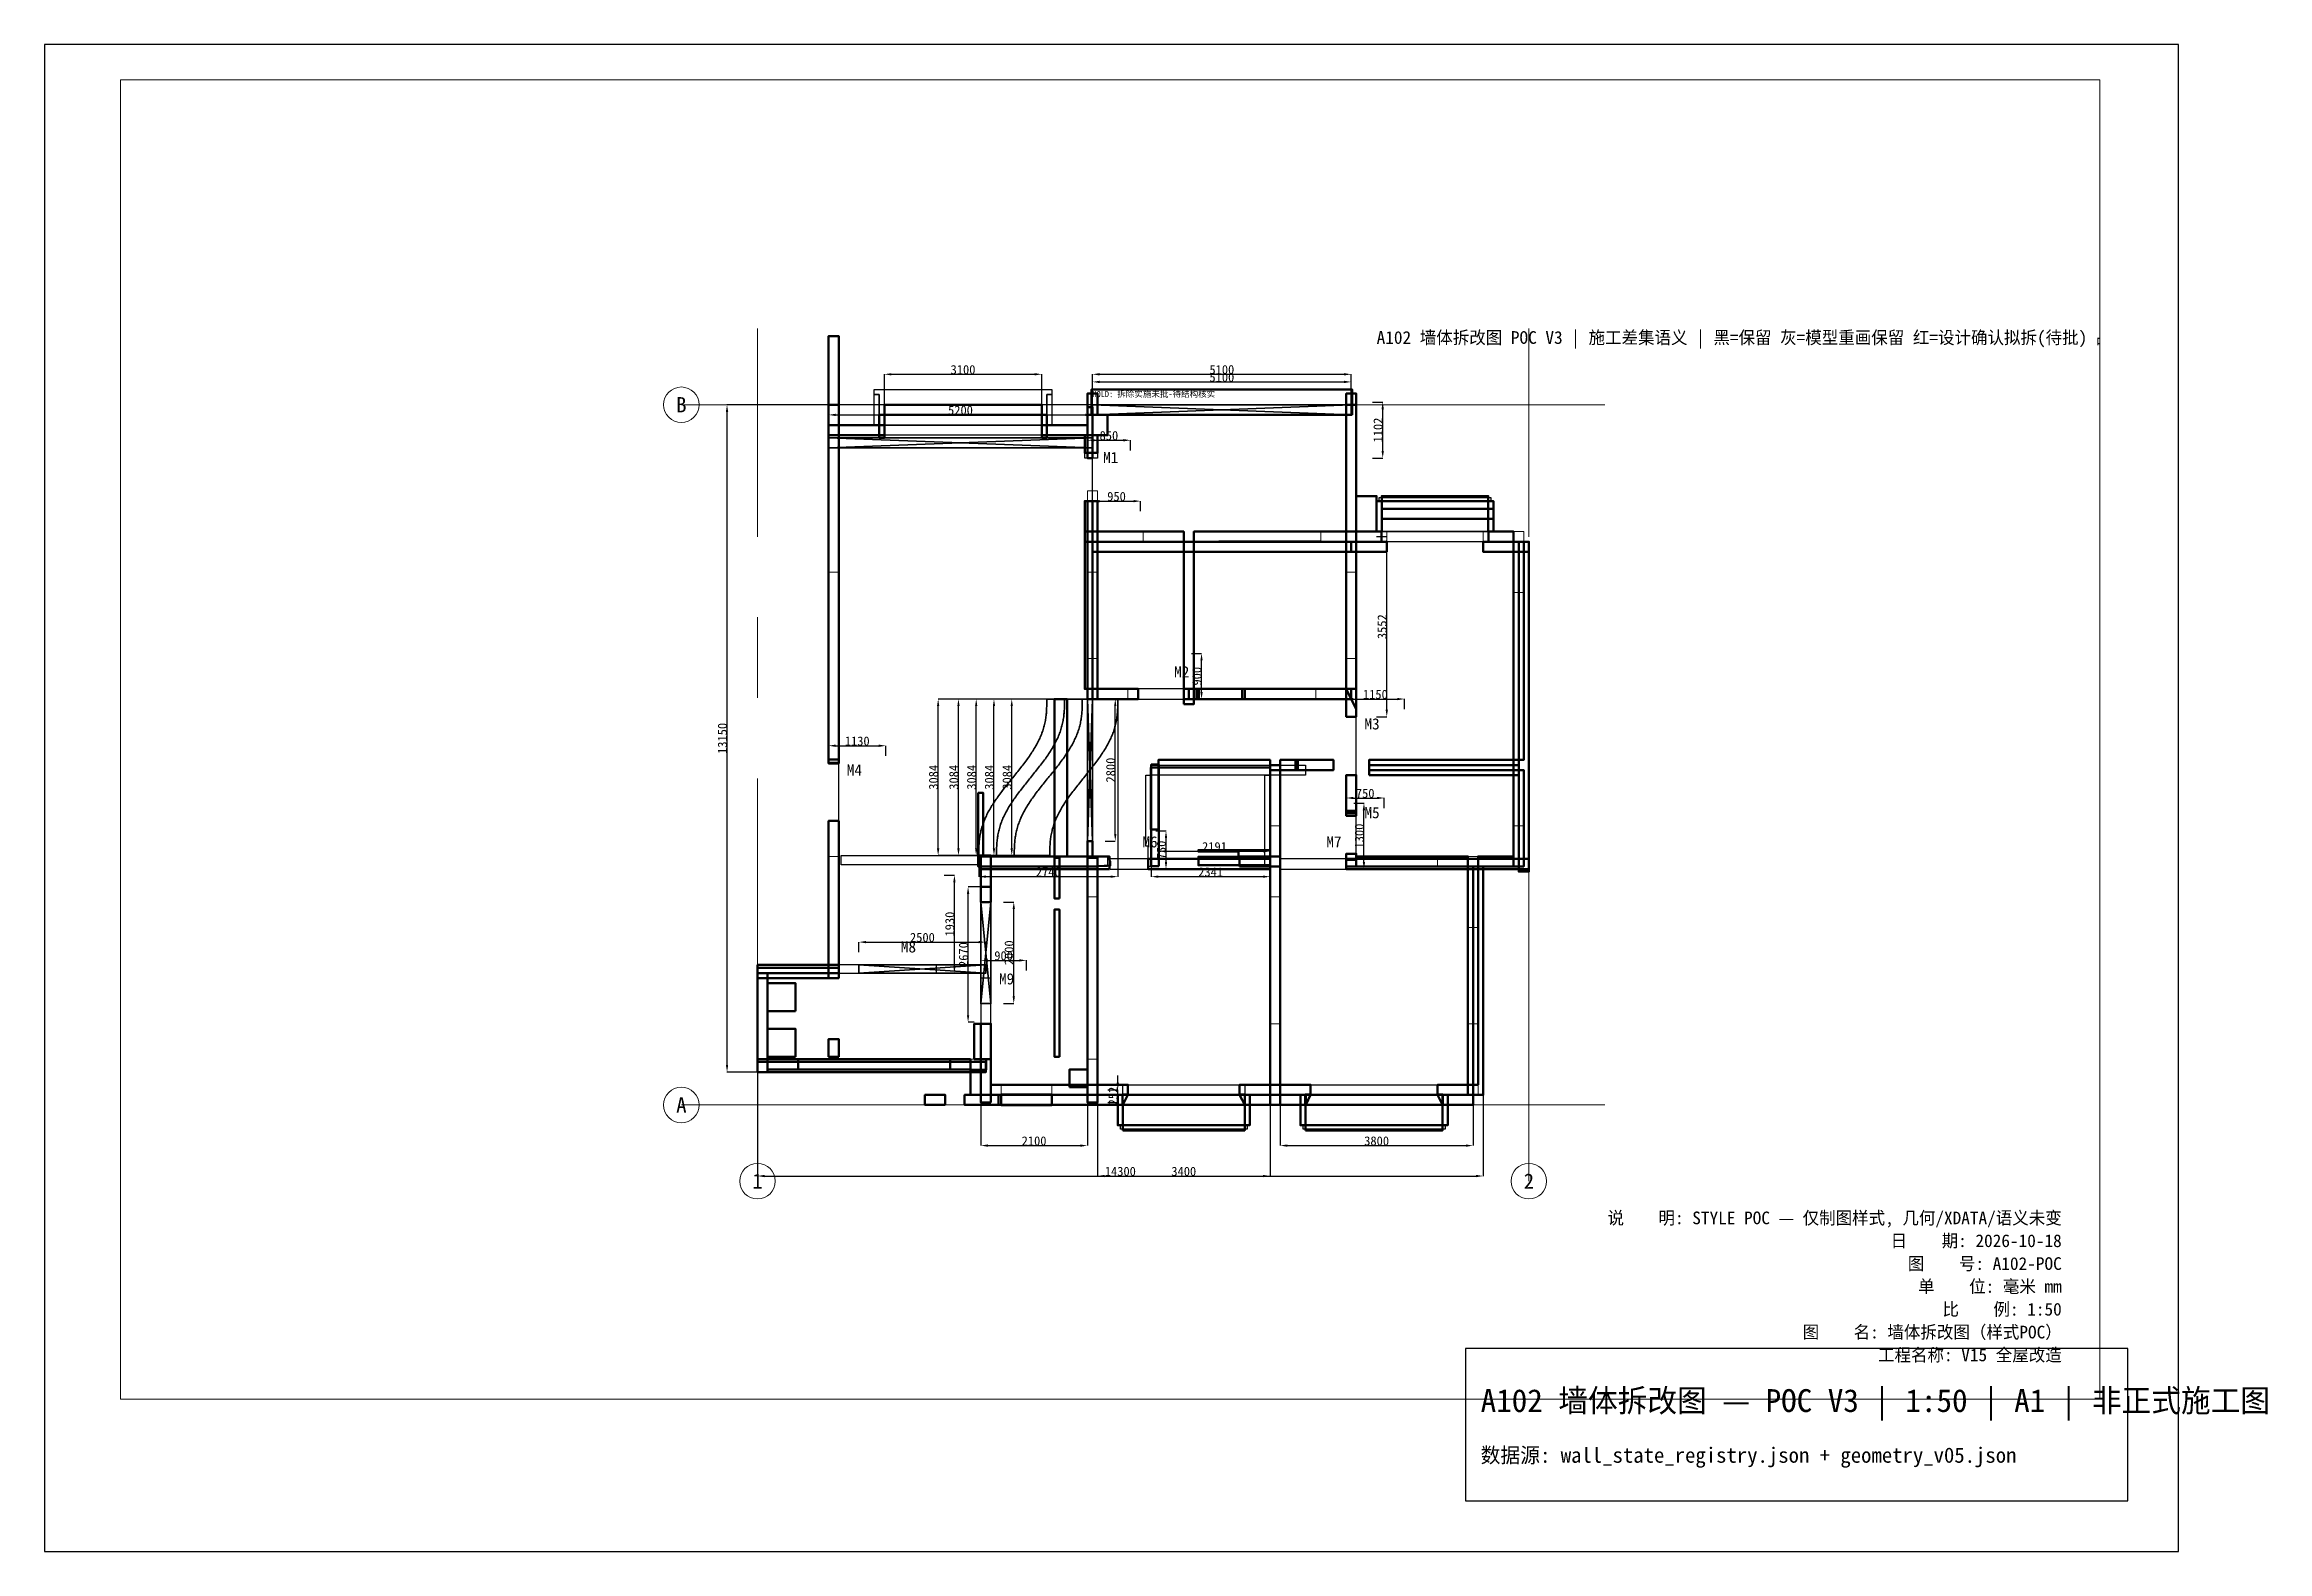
# Paper-space layout 'Layout1' of a CAD drawing. Header units: metres. Extents: x 0 to 876, y 0 to 594.
# The model-space entities are those that its viewports show. They can reach past a viewport. Long polylines and large blocks are cut down to what shows.
import ezdxf
from ezdxf.enums import TextEntityAlignment as Align

# ---------------------------------------------------------------- set-up
doc = ezdxf.new("R2010")
doc.units = ezdxf.units.M
doc.linetypes.add('CENTER', pattern=[5.08, 3.175, -0.635, 0.635, -0.635])
for name, color, linetype, lineweight in [('A-DIMS', 3, 'Continuous', 13), ('A-DOOR', 2, 'Continuous', 25), ('A-DOOR-NUM', 2, 'Continuous', 18), ('A-SOFFIT-NEW', 8, 'Continuous', 25), ('A-STAIR-NEW', 8, 'Continuous', 35), ('A-STRUCT-UNDERLAY', 8, 'Continuous', 9), ('A-TEXT', 7, 'Continuous', 25), ('A-WALL-DEMO-DESIGN', 1, 'Continuous', 35), ('A-WALL-HOLD', 6, 'Continuous', 35), ('A-WALL-NEW', 5, 'Continuous', 50), ('A-WALL-REMODELED', 8, 'Continuous', 50), ('A-WALL-RETAIN', 7, 'Continuous', 50), ('A-WALL-RETAIN-STRUCT', 7, 'Continuous', 50), ('A-WALL-REVIEW', 30, 'Continuous', 25), ('AXIS', 8, 'CENTER', 13), ('AXIS-NUM', 8, 'Continuous', 18)]:
    doc.layers.add(name, color=color, linetype=linetype, lineweight=lineweight)
doc.dimstyles.new('STD-ARCH', dxfattribs={"dimtxt": 180, "dimasz": 140, "dimexe": 1.25, "dimexo": 0.625, "dimtad": 1, "dimdec": 0, "dimtxsty": 'Standard', "dimcen": 2.5, "dimazin": 3, "dimtfac": 1, "dimtmove": 0, "dimatfit": 3})

msp = doc.modelspace()

# ---------------------------------------------------------------- linework, layer by layer
at = {"layer": 'A-DOOR'}
for points in [[(7800, 11700), (7900, 11700), (7900, 12550), (7800, 12550)], [(8800, 7800), (9700, 7800), (9700, 8000), (8800, 8000)], [(12900, 6300), (13100, 6300), (13100, 7450), (12900, 7450)], [(2700, 5400), (2900, 5400), (2900, 6530), (2700, 6530)], [(12900, 4750), (13100, 4750), (13100, 5500), (12900, 5500)], [(8250, 4450), (9000, 4450), (9000, 4650), (8250, 4650)], [(11600, 4450), (12900, 4450), (12900, 4650), (11600, 4650)], [(2900, 2400), (4830, 2400), (4830, 2560), (2900, 2560)], [(5700, 1400), (5900, 1400), (5900, 2300), (5700, 2300)]]:
    msp.add_lwpolyline(points, dxfattribs=at)
at = {"layer": 'A-SOFFIT-NEW'}
for points in [[(3700.1, 13789.9), (3699.9, 13800.1), (3599.9, 13800.1), (3599.9, 13900.1), (3699.9, 13900.1), (7000.1, 13900.1), (7100.1, 13900.1), (7100.1, 13800.1), (7000.1, 13800.1), (6999.9, 13789.9), (6999.9, 13400), (6900, 13400), (6900, 13600), (3800, 13600), (3800, 13400), (3700.1, 13400), (3700.1, 13789.9)], [(3599.9, 13200.1), (3599.9, 13800.1), (3699.9, 13800.1), (3700.1, 13789.9), (3700.1, 13200.1)], [(6999.9, 13789.9), (7000.1, 13800.1), (7100.1, 13800.1), (7100.1, 13200.1), (6999.9, 13200.1)], [(3800, 13200.1), (3800, 13400), (6900, 13400), (6900, 13200.1), (6899.9, 13200.1), (3800.1, 13200.1), (3800, 13200.1)], [(3800.1, 12999.9), (3800.1, 13200.1), (6899.9, 13200.1), (6899.9, 12999.9)], [(7749.9, 12550), (7749.9, 12649.9), (7790, 12649.9), (7800, 12649.9), (7800, 12551), (7800, 12550), (7749.9, 12550)], [(8000.1, 12550), (7900, 12550), (7900, 12551), (7900, 12649.9), (8000.1, 12649.9), (8000.1, 12550)], [(13549.9, 11700.1), (13549.9, 11773.1), (13599.9, 11773.1), (15700.1, 11773.1), (15750.1, 11773.1), (15750.1, 11700.1), (15700.1, 11700.1), (15699.9, 11699.9), (15699.9, 11550), (15601, 11550), (13699, 11550), (13600.1, 11550), (13600.1, 11699.9), (13599.9, 11700.1), (13549.9, 11700.1)], [(15699.9, 11100.1), (15700.1, 11099.9), (15599.9, 11100.1), (13700.1, 11100.1), (13599.9, 11099.9), (13600.1, 11100.1), (13600.1, 11350), (13699, 11350), (15601, 11350), (15699.9, 11350), (15699.9, 11100.1)], [(13600.1, 11100.1), (13700.1, 11100.1), (15599.9, 11100.1), (15699.9, 11100.1), (15700.1, 11099.9), (15700.1, 10899.9), (15599.9, 10899.9), (13700.1, 10899.9), (13599.9, 10899.9), (13599.9, 11099.9)], [(5649.9, 4715.1), (5649.9, 4529.9), (2950, 4529.9), (2950, 4715.1)], [(8500, 200.1), (8600.1, 200.1), (9230, 200.1), (10799.9, 200.1), (10900, 200.1), (10900, 4.9), (10801.9, 0), (10801, 0), (8599, 0), (8598.1, 0), (8500, 4.9), (8500, 200.1)], [(12200.1, 200.1), (14699.9, 200.1), (14699.9, 0), (12200.1, 0), (12200.1, 200.1)], [(8500.1, -200.1), (8500.1, -200), (8599, -200), (10801, -200), (10899.9, -200), (10899.9, -200.1), (10899.9, -599.9), (10900.1, -600.1), (10950.1, -600.1), (10950.1, -673.1), (10900.1, -673.1), (9230, -673.1), (8499.9, -673.1), (8449.9, -673.1), (8449.9, -600.1), (8499.9, -600.1), (8500.1, -599.9), (8500.1, -200.1)], [(12100.1, -599.9), (12100.1, -200.1), (12100.1, -200), (12199, -200), (14701, -200), (14799.9, -200), (14799.9, -200.1), (14799.9, -599.9), (14800.1, -600.1), (14850.1, -600.1), (14850.1, -673.1), (14800.1, -673.1), (12099.9, -673.1), (12049.9, -673.1), (12049.9, -600.1), (12099.9, -600.1), (12100.1, -599.9)]]:
    msp.add_lwpolyline(points, close=True, dxfattribs=at)
at = {"layer": 'A-STAIR-NEW'}
msp.add_lwpolyline([(5663.3, 4900), (5664.6, 4925), (5666.2, 4950), (5668.2, 4975), (5670.4, 5000), (5673.1, 5025), (5676.2, 5050), (5679.6, 5075), (5683.5, 5100), (5687.8, 5125), (5692.6, 5150), (5697.8, 5175), (5703.5, 5200), (5709.7, 5225), (5716.3, 5250), (5723.5, 5275), (5731.1, 5300), (5739.3, 5325), (5747.9, 5350), (5757.1, 5375), (5766.7, 5400), (5776.9, 5425), (5787.6, 5450), (5798.7, 5475), (5810.4, 5500), (5822.5, 5525), (5835.1, 5550), (5848.2, 5575), (5861.7, 5600), (5875.7, 5625), (5890.1, 5650), (5905, 5675), (5920.2, 5700), (5935.9, 5725), (5952, 5750), (5968.4, 5775), (5985.3, 5800), (6002.4, 5825), (6019.9, 5850), (6037.7, 5875), (6055.8, 5900), (6074.2, 5925), (6092.9, 5950), (6111.8, 5975), (6130.9, 6000), (6150.2, 6025), (6169.7, 6050), (6189.4, 6075), (6209.2, 6100), (6229.1, 6125), (6249.2, 6150), (6269.3, 6175), (6289.5, 6200), (6309.7, 6225), (6330, 6250), (6350.3, 6275), (6370.5, 6300), (6390.7, 6325), (6410.8, 6350), (6430.9, 6375), (6450.8, 6400), (6470.6, 6425), (6490.3, 6450), (6509.8, 6475), (6529.1, 6500), (6548.3, 6525), (6567.1, 6550), (6585.8, 6575), (6604.2, 6600), (6622.3, 6625), (6640.1, 6650), (6657.6, 6675), (6674.7, 6700), (6691.6, 6725), (6708, 6750), (6724.1, 6775), (6739.8, 6800), (6755, 6825), (6769.9, 6850), (6784.3, 6875), (6798.3, 6900), (6811.8, 6925), (6824.9, 6950), (6837.5, 6975), (6849.6, 7000), (6861.3, 7025), (6872.4, 7050), (6883.1, 7075), (6893.3, 7100), (6902.9, 7125), (6912.1, 7150), (6920.7, 7175), (6928.9, 7200), (6936.5, 7225), (6943.7, 7250), (6950.3, 7275), (6956.5, 7300), (6962.2, 7325), (6967.4, 7350), (6972.2, 7375), (6976.5, 7400), (6980.4, 7425), (6983.8, 7450), (6986.9, 7475), (6989.6, 7500), (6991.8, 7525), (6993.8, 7550), (6995.4, 7575), (6996.7, 7600), (6997.8, 7625), (6998.6, 7650), (6999.2, 7675), (6999.6, 7700), (6999.8, 7725), (6999.9, 7750), (7000, 7775), (7000, 7800), (7350, 7800), (7700, 7800), (8050, 7800), (8400, 7800), (8400, 7775), (8399.9, 7750), (8399.8, 7725), (8399.6, 7700), (8399.2, 7675), (8398.6, 7650), (8397.8, 7625), (8396.7, 7600), (8395.4, 7575), (8393.8, 7550), (8391.8, 7525), (8389.6, 7500), (8386.9, 7475), (8383.8, 7450), (8380.4, 7425), (8376.5, 7400), (8372.2, 7375), (8367.4, 7350), (8362.2, 7325), (8356.5, 7300), (8350.3, 7275), (8343.7, 7250), (8336.5, 7225), (8328.9, 7200), (8320.7, 7175), (8312.1, 7150), (8302.9, 7125), (8293.3, 7100), (8283.1, 7075), (8272.4, 7050), (8261.3, 7025), (8249.6, 7000), (8237.5, 6975), (8224.9, 6950), (8211.8, 6925), (8198.3, 6900), (8184.3, 6875), (8169.9, 6850), (8155, 6825), (8139.8, 6800), (8124.1, 6775), (8108, 6750), (8091.6, 6725), (8074.7, 6700), (8057.6, 6675), (8040.1, 6650), (8022.3, 6625), (8004.2, 6600), (7985.8, 6575), (7967.1, 6550), (7948.2, 6525), (7929.1, 6500), (7909.8, 6475), (7890.3, 6450), (7870.6, 6425), (7850.8, 6400), (7830.9, 6375), (7810.8, 6350), (7790.7, 6325), (7770.5, 6300), (7750.3, 6275), (7730, 6250), (7709.7, 6225), (7689.5, 6200), (7669.3, 6175), (7649.2, 6150), (7629.1, 6125), (7609.2, 6100), (7589.4, 6075), (7569.7, 6050), (7550.2, 6025), (7530.9, 6000), (7511.8, 5975), (7492.9, 5950), (7474.2, 5925), (7455.8, 5900), (7437.7, 5875), (7419.9, 5850), (7402.4, 5825), (7385.3, 5800), (7368.4, 5775), (7352, 5750), (7335.9, 5725), (7320.2, 5700), (7305, 5675), (7290.1, 5650), (7275.7, 5625), (7261.7, 5600), (7248.2, 5575), (7235.1, 5550), (7222.5, 5525), (7210.4, 5500), (7198.7, 5475), (7187.6, 5450), (7176.9, 5425), (7166.7, 5400), (7157.1, 5375), (7147.9, 5350), (7139.3, 5325), (7131.1, 5300), (7123.5, 5275), (7116.3, 5250), (7109.7, 5225), (7103.5, 5200), (7097.8, 5175), (7092.6, 5150), (7087.8, 5125), (7083.5, 5100), (7079.6, 5075), (7076.2, 5050), (7073.1, 5025), (7070.4, 5000), (7068.2, 4975), (7066.2, 4950), (7064.6, 4925), (7063.3, 4900), (7062.2, 4875), (7061.4, 4850), (7060.8, 4825), (7060.4, 4800), (7060.2, 4775), (7060.1, 4750), (7060, 4725), (7060, 4716.1), (6710, 4716.1), (6360, 4716.1), (6010, 4716.1), (5660, 4716.1), (5660, 4725), (5660.1, 4750), (5660.2, 4775), (5660.4, 4800), (5660.8, 4825), (5661.4, 4850), (5662.2, 4875)], close=True, dxfattribs=at)
for points in [[(7350, 7800, 0), (7350, 7775, 0), (7349.9, 7750, 0), (7349.8, 7725, 0), (7349.6, 7700, 0), (7349.2, 7675, 0), (7348.6, 7650, 0), (7347.8, 7625, 0), (7346.7, 7600, 0), (7345.4, 7575, 0), (7343.8, 7550, 0), (7341.8, 7525, 0), (7339.6, 7500, 0), (7336.9, 7475, 0), (7333.8, 7450, 0), (7330.4, 7425, 0), (7326.5, 7400, 0), (7322.2, 7375, 0), (7317.4, 7350, 0), (7312.2, 7325, 0), (7306.5, 7300, 0), (7300.3, 7275, 0), (7293.7, 7250, 0), (7286.5, 7225, 0), (7278.9, 7200, 0), (7270.7, 7175, 0), (7262.1, 7150, 0), (7252.9, 7125, 0), (7243.3, 7100, 0), (7233.1, 7075, 0), (7222.4, 7050, 0), (7211.3, 7025, 0), (7199.6, 7000, 0), (7187.5, 6975, 0), (7174.9, 6950, 0), (7161.8, 6925, 0), (7148.3, 6900, 0), (7134.3, 6875, 0), (7119.9, 6850, 0), (7105, 6825, 0), (7089.8, 6800, 0), (7074.1, 6775, 0), (7058, 6750, 0), (7041.6, 6725, 0), (7024.7, 6700, 0), (7007.6, 6675, 0), (6990.1, 6650, 0), (6972.3, 6625, 0), (6954.2, 6600, 0), (6935.8, 6575, 0), (6917.1, 6550, 0), (6898.3, 6525, 0), (6879.1, 6500, 0), (6859.8, 6475, 0), (6840.3, 6450, 0), (6820.6, 6425, 0), (6800.8, 6400, 0), (6780.9, 6375, 0), (6760.8, 6350, 0), (6740.7, 6325, 0), (6720.5, 6300, 0), (6700.3, 6275, 0), (6680, 6250, 0), (6659.7, 6225, 0), (6639.5, 6200, 0), (6619.3, 6175, 0), (6599.2, 6150, 0), (6579.1, 6125, 0), (6559.2, 6100, 0), (6539.4, 6075, 0), (6519.7, 6050, 0), (6500.2, 6025, 0), (6480.9, 6000, 0), (6461.8, 5975, 0), (6442.9, 5950, 0), (6424.2, 5925, 0), (6405.8, 5900, 0), (6387.7, 5875, 0), (6369.9, 5850, 0), (6352.4, 5825, 0), (6335.3, 5800, 0), (6318.4, 5775, 0), (6302, 5750, 0), (6285.9, 5725, 0), (6270.2, 5700, 0), (6255, 5675, 0), (6240.1, 5650, 0), (6225.7, 5625, 0), (6211.7, 5600, 0), (6198.2, 5575, 0), (6185.1, 5550, 0), (6172.5, 5525, 0), (6160.4, 5500, 0), (6148.7, 5475, 0), (6137.6, 5450, 0), (6126.9, 5425, 0), (6116.7, 5400, 0), (6107.1, 5375, 0), (6097.9, 5350, 0), (6089.3, 5325, 0), (6081.1, 5300, 0), (6073.5, 5275, 0), (6066.3, 5250, 0), (6059.7, 5225, 0), (6053.5, 5200, 0), (6047.8, 5175, 0), (6042.6, 5150, 0), (6037.8, 5125, 0), (6033.5, 5100, 0), (6029.6, 5075, 0), (6026.2, 5050, 0), (6023.1, 5025, 0), (6020.5, 5000, 0), (6018.2, 4975, 0), (6016.2, 4950, 0), (6014.6, 4925, 0), (6013.3, 4900, 0), (6012.2, 4875, 0), (6011.4, 4850, 0), (6010.8, 4825, 0), (6010.4, 4800, 0), (6010.2, 4775, 0), (6010.1, 4750, 0), (6010, 4725, 0), (6010, 4716.1, 0)], [(7700, 7800, 0), (7700, 7775, 0), (7699.9, 7750, 0), (7699.8, 7725, 0), (7699.6, 7700, 0), (7699.2, 7675, 0), (7698.6, 7650, 0), (7697.8, 7625, 0), (7696.7, 7600, 0), (7695.4, 7575, 0), (7693.8, 7550, 0), (7691.8, 7525, 0), (7689.5, 7500, 0), (7686.9, 7475, 0), (7683.8, 7450, 0), (7680.4, 7425, 0), (7676.5, 7400, 0), (7672.2, 7375, 0), (7667.4, 7350, 0), (7662.2, 7325, 0), (7656.5, 7300, 0), (7650.3, 7275, 0), (7643.7, 7250, 0), (7636.5, 7225, 0), (7628.9, 7200, 0), (7620.7, 7175, 0), (7612.1, 7150, 0), (7602.9, 7125, 0), (7593.3, 7100, 0), (7583.1, 7075, 0), (7572.4, 7050, 0), (7561.3, 7025, 0), (7549.6, 7000, 0), (7537.5, 6975, 0), (7524.9, 6950, 0), (7511.8, 6925, 0), (7498.3, 6900, 0), (7484.3, 6875, 0), (7469.9, 6850, 0), (7455, 6825, 0), (7439.8, 6800, 0), (7424.1, 6775, 0), (7408, 6750, 0), (7391.6, 6725, 0), (7374.7, 6700, 0), (7357.6, 6675, 0), (7340.1, 6650, 0), (7322.3, 6625, 0), (7304.2, 6600, 0), (7285.8, 6575, 0), (7267.1, 6550, 0), (7248.3, 6525, 0), (7229.1, 6500, 0), (7209.8, 6475, 0), (7190.3, 6450, 0), (7170.6, 6425, 0), (7150.8, 6400, 0), (7130.9, 6375, 0), (7110.8, 6350, 0), (7090.7, 6325, 0), (7070.5, 6300, 0), (7050.3, 6275, 0), (7030, 6250, 0), (7009.7, 6225, 0), (6989.5, 6200, 0), (6969.3, 6175, 0), (6949.2, 6150, 0), (6929.1, 6125, 0), (6909.2, 6100, 0), (6889.4, 6075, 0), (6869.7, 6050, 0), (6850.2, 6025, 0), (6830.9, 6000, 0), (6811.7, 5975, 0), (6792.9, 5950, 0), (6774.2, 5925, 0), (6755.8, 5900, 0), (6737.7, 5875, 0), (6719.9, 5850, 0), (6702.4, 5825, 0), (6685.3, 5800, 0), (6668.4, 5775, 0), (6652, 5750, 0), (6635.9, 5725, 0), (6620.2, 5700, 0), (6605, 5675, 0), (6590.1, 5650, 0), (6575.7, 5625, 0), (6561.7, 5600, 0), (6548.2, 5575, 0), (6535.1, 5550, 0), (6522.5, 5525, 0), (6510.4, 5500, 0), (6498.7, 5475, 0), (6487.6, 5450, 0), (6476.9, 5425, 0), (6466.7, 5400, 0), (6457.1, 5375, 0), (6447.9, 5350, 0), (6439.3, 5325, 0), (6431.1, 5300, 0), (6423.5, 5275, 0), (6416.3, 5250, 0), (6409.7, 5225, 0), (6403.5, 5200, 0), (6397.8, 5175, 0), (6392.6, 5150, 0), (6387.8, 5125, 0), (6383.5, 5100, 0), (6379.6, 5075, 0), (6376.2, 5050, 0), (6373.1, 5025, 0), (6370.5, 5000, 0), (6368.2, 4975, 0), (6366.2, 4950, 0), (6364.6, 4925, 0), (6363.3, 4900, 0), (6362.2, 4875, 0), (6361.4, 4850, 0), (6360.8, 4825, 0), (6360.4, 4800, 0), (6360.2, 4775, 0), (6360.1, 4750, 0), (6360, 4725, 0), (6360, 4716.1, 0)]]:
    msp.add_polyline3d(points, dxfattribs=at)
at = {"layer": 'A-STRUCT-UNDERLAY'}
for points in [[(3799.9, 13200.2), (2699.9, 13200.2), (2699.9, 10300.2), (2899.9, 10300.2), (2899.9, 13000.2), (3799.9, 13000.2), (3799.9, 13200.2)], [(8199.9, 13400.2), (7799.9, 13400.2), (7799.9, 13200.2), (6899.9, 13200.2), (6899.9, 13000.2), (7799.9, 13000.2), (8199.9, 13000.2), (8199.9, 13400.2)], [(7999.9, 11900.2), (7799.9, 11900.2), (7799.9, 10300.2), (7999.9, 10300.2), (7999.9, 10900.2), (8899.9, 10900.2), (8899.9, 11100.2), (7999.9, 11100.2), (7999.9, 11900.2)], [(13699.9, 11100.2), (12399.9, 11100.2), (12399.9, 10900.2), (12899.9, 10900.2), (12899.9, 10300.2), (13099.9, 10300.2), (13099.9, 10900.2), (13699.9, 10900.2), (13699.9, 11100.2)], [(16399.9, 11100.2), (15599.9, 11100.2), (15599.9, 10900.2), (16199.9, 10900.2), (16199.9, 9900.2), (16399.9, 9900.2), (16399.9, 11100.2)], [(8599.9, 8000.2), (7999.9, 8000.2), (7999.9, 8600.2), (7799.9, 8600.2), (7799.9, 7800.2), (8599.9, 7800.2), (8599.9, 8000.2)], [(13099.9, 8600.2), (12899.9, 8600.2), (12899.9, 8000.2), (12299.9, 8000.2), (12299.9, 7800.2), (13099.9, 7800.2), (13099.9, 8600.2)], [(11599.9, 5300.2), (11399.9, 5300.2), (11399.9, 4700.2), (10799.9, 4700.2), (10799.9, 4500.2), (11399.9, 4500.2), (11399.9, 3900.2), (11599.9, 3900.2), (11599.9, 5300.2)], [(16399.9, 5300.2), (16199.9, 5300.2), (16199.9, 4500.2), (16399.9, 4500.2), (16399.9, 5300.2)], [(2899.9, 4700.2), (2699.9, 4700.2), (2699.9, 2500.2), (1299.9, 2500.2), (1299.9, 2300.2), (2899.9, 2300.2), (2899.9, 4700.2)], [(8199.9, 4700.2), (5699.9, 4700.2), (5699.9, 4100.2), (5899.9, 4100.2), (5899.9, 4500.2), (7799.9, 4500.2), (7799.9, 3900.2), (7999.9, 3900.2), (7999.9, 4500.2), (8199.9, 4500.2), (8199.9, 4700.2)], [(15499.9, 4700.2), (14699.9, 4700.2), (14699.9, 4500.2), (15299.9, 4500.2), (15299.9, 3300.2), (15499.9, 3300.2), (15499.9, 4700.2)], [(12199.9, 200.2), (11599.9, 200.2), (11599.9, 1400.2), (11399.9, 1400.2), (11399.9, 200.2), (10799.9, 200.2), (10799.9, 0.2), (12199.9, 0.2), (12199.9, 200.2)], [(15499.9, 1400.2), (15299.9, 1400.2), (15299.9, 200.2), (14699.9, 200.2), (14699.9, 0.2), (15499.9, 0.2), (15499.9, 1400.2)], [(5499.9, 700.2), (5899.9, 700.2), (5899.9, 0.2), (5499.9, 0.2), (5499.9, 700.2)], [(5899.9, 700.2), (5499.9, 700.2), (5499.9, 0.2), (5899.9, 0.2), (5899.9, 700.2)], [(7999.9, 700.2), (7799.9, 700.2), (7799.9, 200.2), (7099.9, 200.2), (7099.9, 0.2), (8599.9, 0.2), (8599.9, 200.2), (7999.9, 200.2), (7999.9, 700.2)], [(6099.9, 0.2), (6099.9, 200.2), (7099.9, 200.2), (7099.9, 0.2), (6099.9, 0.2)]]:
    msp.add_lwpolyline(points, close=True, dxfattribs=at)
at = {"layer": 'A-WALL-DEMO-DESIGN'}
for p, q in [((2700, 12750), (7900, 12950)), ((2700, 12950), (7900, 12750)), ((7800, 5000), (7900, 7800)), ((7800, 7800), (7900, 5000)), ((5700, 1800), (5900, 3800)), ((5700, 3800), (5900, 1800)), ((3300, 2400), (5800, 2560)), ((3300, 2560), (5800, 2400))]:
    msp.add_line(p, q, dxfattribs=at)
for points in [[(3799, 12750), (2700, 12750), (2700, 12950), (3799, 12950), (6901, 12950), (7900, 12950), (7900, 12750), (6901, 12750)], [(7900, 6451), (7900, 5000), (7800, 5000), (7800, 6451), (7800, 7800), (7900, 7800)], [(5700, 3800), (5900, 3800), (5900, 2301), (5900, 1800), (5700, 1800), (5700, 2301)], [(4831, 2560), (5800, 2560), (5800, 2400), (4831, 2400), (3300, 2400), (3300, 2560)]]:
    msp.add_lwpolyline(points, close=True, dxfattribs=at)
at = {"layer": 'A-WALL-HOLD'}
for p, q in [((7900, 13400), (13000, 13600)), ((7900, 13600), (13000, 13400))]:
    msp.add_line(p, q, dxfattribs=at)
msp.add_lwpolyline([(10499, 13400), (7900, 13400), (7900, 13600), (10499, 13600), (12301, 13600), (13000, 13600), (13000, 13400), (12301, 13400)], close=True, dxfattribs=at)
at = {"layer": 'A-WALL-NEW'}
for points in [[(2699.9, 13920.2), (2699.9, 14953.2), (2782, 14953.2), (2899.9, 14953.2), (2899.9, 14233.2), (2899.9, 13600), (2700, 13600), (2700, 13200.2), (2699.9, 13200.2), (2699.9, 13920.2)], [(7900, 13400.2), (7900, 13550), (7800, 13550), (7800, 13400.2), (7799.9, 13400.2), (7799.9, 13820.2), (7999.9, 13820.2), (7999.9, 13400.2), (7900, 13400.2)], [(13019.9, 13400.2), (7879.9, 13400.2), (7879.9, 13900.2), (13019.9, 13900.2)], [(2899.9, 13000.2), (2899.9, 13082.3), (2899.9, 13200.2), (3269.5, 13200.2), (3799.9, 13200.2), (3799.9, 13118.1), (3799.9, 13000.2), (3430.3, 13000.2)], [(6899.9, 13000.2), (6899.9, 13082.3), (6899.9, 13200.2), (7269.5, 13200.2), (7799.9, 13200.2), (7799.9, 13118.1), (7799.9, 13000.2), (7430.3, 13000.2)], [(7964.2, 13400.2), (8199.9, 13400.2), (8199.9, 13235.9), (8199.9, 13000.2), (8035.6, 13000.2), (7900, 13000.2), (7900, 13400.2), (7964.2, 13400.2)], [(7790, 13002), (7790.1, 13002), (7800, 13002), (7800, 12649.9), (7790, 12649.9), (7749.9, 12649.9), (7749.9, 12999.9), (7790, 12999.9), (7790, 13002)], [(7997.3, 13002), (7998, 13002), (8000.1, 12999.9), (8000.1, 12649.9), (7900, 12649.9), (7900, 13002), (7997.3, 13002)], [(7790, 11100.1), (7749.9, 11100.1), (7749.9, 11700), (7800, 11700), (7800, 11699), (7800, 11100.1), (7790, 11100.1)], [(7900, 11100.1), (7900, 11699), (7900, 11700), (8000.1, 11700), (8000.1, 11100.1), (7900, 11100.1)], [(13099.9, 11100.2), (13099.9, 11387.7), (13099.9, 11800.2), (13264.2, 11800.2), (13499.9, 11800.2), (13499.9, 11512.7), (13499.9, 11100.2), (13335.6, 11100.2)], [(13499.9, 11100.2), (13499.9, 11346.6), (13499.9, 11700.2), (13541, 11700.2), (13599.9, 11700.2), (13599.9, 11346.6), (13599.9, 11183.3), (13599.9, 11105), (13599.3, 11105), (13595, 11105), (13595, 11104.4), (13595, 11100.2), (13539, 11100.2)], [(13599.9, 11700.2), (13599.9, 11741.3), (13599.9, 11800.2), (14462.4, 11800.2), (15699.9, 11800.2), (15699.9, 11759.1), (15699.9, 11700.2), (14837.4, 11700.2)], [(15699.9, 11700.2), (15735.3, 11700.2), (15799.9, 11700.2), (15799.9, 11550), (15699.9, 11550), (15699.9, 11700.2)], [(7749.9, 11100.1), (7790, 11100.1), (7800, 11100.1), (7800, 10898), (7790, 10898), (7753, 10898), (7749.9, 10898), (7749.9, 11100.1)], [(8000.1, 11100.1), (8000.1, 10900), (7900, 10900), (7900, 11100.1), (8000.1, 11100.1)], [(7999.9, 10900.2), (7999.9, 10971), (7999.9, 11100.2), (8601.4, 11100.2), (9699.9, 11100.2), (9699.9, 11029.4), (9699.9, 10900.2), (9098.4, 10900.2)], [(9899.9, 10900.2), (9899.9, 10971), (9899.9, 11100.2), (10961.4, 11100.2), (12899.9, 11100.2), (12899.9, 11029.4), (12899.9, 10900.2), (12700.2, 10900.2), (12405, 10900.2), (12405, 10901.6), (12405, 10905), (10981.2, 10905), (10395, 10905), (10395, 10901.6), (10395, 10900.2), (10271.2, 10900.2)], [(13099.9, 10900.2), (13099.9, 10985.9), (13099.9, 11100.2), (13437, 11100.2), (13595, 11100.2), (13595, 10977.1), (13595, 10900.2), (13347.4, 10900.2)], [(15699.9, 11350), (15799.9, 11350), (15799.9, 11100.2), (15735.3, 11100.2), (15715.1, 11100.2), (15705, 11100.2), (15705, 11100.8), (15705, 11105), (15704.3, 11105), (15699.9, 11105), (15699.9, 11168.3), (15699.9, 11312.5), (15699.9, 11350)], [(15705, 11100.2), (15952.4, 11100.2), (16199.9, 11100.2), (16199.9, 11014.5), (16199.9, 10900.2), (15862.9, 10900.2), (15705, 10900.2), (15705, 11023.3)], [(7753, 10898), (7790, 10898), (7800, 10898), (7800, 7999.9), (7790, 7999.9), (7749.9, 7999.9), (7749.9, 10898), (7753, 10898)], [(8000.1, 8000.1), (8000, 8000), (7900, 8000), (7900, 10700), (8000.1, 10700), (8000.1, 8000.1)], [(16199.9, 8121.7), (16199.9, 10700), (16300, 10700), (16300, 7799), (16300, 6600.2), (16199.9, 6600.2), (16199.9, 8121.7)], [(9199.9, 6450.2), (9199.9, 6514.5), (9199.9, 6600.2), (10142.8, 6600.2), (11399.9, 6600.2), (11399.9, 6535.9), (11399.9, 6450.2), (10457, 6450.2)], [(11599.9, 6400.2), (11599.9, 6485.9), (11599.9, 6600.2), (11749.9, 6600.2), (11949.9, 6600.2), (11949.9, 6514.5), (11949.9, 6400.2), (11799.9, 6400.2)], [(11900, 6399.9), (11900, 6600.1), (12650, 6600.1), (12650, 6399.9)], [(16199.9, 6600.2), (16199.9, 6514.5), (16199.9, 6500), (13350, 6500), (13350, 6600.2), (14428.5, 6600.2), (16199.9, 6600.2)], [(9199.9, 5230.2), (9114.2, 5230.2), (9049.9, 5230.2), (9049.9, 5927.3), (9049.9, 6450.2), (9135.6, 6450.2), (9199.9, 6450.2), (9199.9, 5753.1)], [(9209, 4507.2), (9144.7, 4507.2), (9059, 4507.2), (9059, 5364.4), (9059, 6507.2), (9123.3, 6507.2), (9209, 6507.2), (9209, 5785.4), (9209, 4823.1), (9209, 4810.2), (9209, 4793), (9209, 4750.2), (9209, 4693), (9209, 4620.6), (9209, 4524), (9209, 4516.8)], [(16199.9, 5172.5), (16199.9, 6300), (16300, 6300), (16300, 4650), (16199.9, 4650), (16199.9, 5172.5)], [(9988.1, 4805.9), (9988.1, 4823.1), (10326.6, 4823.1), (10777.9, 4823.1), (10791.6, 4823.1), (10809.9, 4823.1), (11062.8, 4823.1), (11399.9, 4823.1), (11399.9, 4694.9), (11399.9, 4650), (9988.1, 4650), (9988.1, 4693), (10326.6, 4693), (10777.9, 4693), (10777.9, 4735.9), (10777.9, 4793), (10439.4, 4793), (9988.1, 4793), (9988.1, 4805.9)], [(15299.9, 1721.7), (15299.9, 4450), (15400, 4450), (15400, 2301), (15400, 499), (15400, 200.2), (15299.9, 200.2), (15299.9, 1721.7)], [(2699.9, 2300.2), (2124.9, 2300.2), (1500, 2300.2), (1500, 2400), (2699.9, 2400), (2699.9, 2300.2)], [(5572.4, 700.2), (5572.4, 1130.3), (5572.4, 1400), (5700, 1400), (5700, 1399), (5700, 700.2), (5572.4, 700.2)], [(5499.9, 0.2), (5499.9, 450), (5700, 450), (5700, 0.2), (5499.9, 0.2)], [(7449.9, 150.2), (7449.9, 293.9), (7449.9, 500.2), (7593.6, 500.2), (7799.9, 500.2), (7799.9, 356.4), (7799.9, 150.2), (7656.1, 150.2)], [(5899.9, 0.2), (5899.9, 82.3), (5899.9, 200.2), (6680.3, 200.2), (7799.9, 200.2), (7799.9, 118.1), (7799.9, 0.2), (7312, 0.2), (7105, 0.2), (7105, 1.9), (7105, 5), (6457.6, 5), (6095, 5), (6095, 3.3), (6095, 0.2), (5993.4, 0.2)], [(7999.9, 0.2), (7999.9, 71), (7999.9, 200.2), (8212.2, 200.2), (8599.9, 200.2), (8599.9, 71), (8599.9, 25.8), (8599.9, 5), (8508.4, 5), (8495, 5), (8495, 4.4), (8495, 0.2), (8442.3, 0.2), (8387.6, 0.2)], [(10799.9, 71), (10799.9, 200.2), (11012.2, 200.2), (11399.9, 200.2), (11399.9, 129.4), (11399.9, 0.2), (11012.2, 0.2), (10957.6, 0.2), (10905, 0.2), (10905, 0.8), (10905, 5), (10891.5, 5), (10799.9, 5), (10799.9, 25.8)], [(11599.9, 0.2), (11599.9, 71), (11599.9, 200.2), (11812.2, 200.2), (12199.9, 200.2), (12199.9, 71), (12199.9, 25.8), (12199.9, 5), (12108.4, 5), (12095, 5), (12095, 4.4), (12095, 0.2), (12042.3, 0.2), (11987.6, 0.2)], [(14699.9, 71), (14699.9, 200.2), (14912.2, 200.2), (15299.9, 200.2), (15299.9, 129.4), (15299.9, 0.2), (14912.2, 0.2), (14857.6, 0.2), (14805, 0.2), (14805, 0.8), (14805, 5), (14791.5, 5), (14699.9, 5), (14699.9, 25.8)], [(8399.9, -387.5), (8399.9, -200), (8495, -200), (8495, -205), (8495.6, -205), (8499.9, -205), (8499.9, -440.5), (8499.9, -599.8), (8464.5, -599.8), (8399.9, -599.8), (8399.9, -387.5)], [(10899.9, -205), (10900.6, -205), (10905, -205), (10905, -200), (10999.9, -200), (10999.9, -212.1), (10999.9, -599.8), (10964.5, -599.8), (10899.9, -599.8), (10899.9, -247), (10899.9, -205)], [(11999.9, -387.5), (11999.9, -200), (12095, -200), (12095, -205), (12095.6, -205), (12099.9, -205), (12099.9, -440.5), (12099.9, -599.8), (12064.5, -599.8), (11999.9, -599.8), (11999.9, -387.5)], [(14799.9, -205), (14800.6, -205), (14805, -205), (14805, -200), (14899.9, -200), (14899.9, -212.1), (14899.9, -599.8), (14864.5, -599.8), (14799.9, -599.8), (14799.9, -247), (14799.9, -205)], [(8499.9, -699.8), (8499.9, -664.4), (8499.9, -599.8), (9349.1, -599.8), (10899.9, -599.8), (10899.9, -635.2), (10899.9, -699.8), (10050.7, -699.8)], [(12099.9, -699.8), (12099.9, -664.4), (12099.9, -599.8), (13055.3, -599.8), (14799.9, -599.8), (14799.9, -635.2), (14799.9, -699.8), (13844.5, -699.8)]]:
    msp.add_lwpolyline(points, close=True, dxfattribs=at)
at = {"layer": 'A-WALL-REMODELED'}
for points in [[(2899.9, 13200.2), (2817.8, 13200.2), (2700, 13200.2), (2700, 13600), (2899.9, 13600), (2899.9, 13200.2)], [(6900, 13600), (6900, 13400), (3800, 13400), (3800, 13600), (6900, 13600)], [(13099.9, 11100.2), (12899.9, 11100.2), (12899.9, 13820.2), (13099.9, 13820.2)], [(3700.1, 13200.1), (3700.1, 13400), (3800, 13400), (3800, 13200.1), (3700.1, 13200.1)], [(6999.9, 13200.1), (6900, 13200.1), (6900, 13400), (6999.9, 13400), (6999.9, 13200.1)], [(7800, 13400.2), (7800, 13550), (7900, 13550), (7900, 13400.2), (7800, 13400.2)], [(7900, 13400.2), (7900, 13000.2), (7800, 13000.2), (7800, 13400.2), (7900, 13400.2)], [(2699.9, 6540.2), (2699.9, 9193.4), (2699.9, 13000.2), (2782, 13000.2), (2899.9, 13000.2), (2899.9, 10347), (2899.9, 6540.2), (2817.8, 6540.2)], [(7900, 13002), (7900, 12649.9), (7800, 12649.9), (7800, 13002), (7900, 13002)], [(7800, 12550), (7800, 12551), (7800, 12649.9), (7900, 12649.9), (7900, 12551), (7900, 12550), (7800, 12550)], [(7800, 11100.1), (7800, 11699), (7800, 11700), (7900, 11700), (7900, 11699), (7900, 11100.1), (7800, 11100.1)], [(15699.9, 11350), (15601, 11350), (13699, 11350), (13600.1, 11350), (13600.1, 11550), (13699, 11550), (15601, 11550), (15699.9, 11550), (15699.9, 11350)], [(15699.9, 11550), (15799.9, 11550), (15799.9, 11487.9), (15799.9, 11350), (15699.9, 11350), (15699.9, 11550)], [(7900, 11100.1), (7900, 10900), (8000.1, 10900), (8000.1, 10899.9), (7999.9, 10898), (7800, 10898), (7800, 11100.1), (7900, 11100.1)], [(7998, 10898), (7999.9, 10898), (7999.1, 10888.2), (8000.1, 10899.9), (8000.1, 10700), (7900, 10700), (7900, 8000), (8000, 8000), (7999.9, 7999.9), (7800, 7999.9), (7800, 10898), (7998, 10898)], [(9699.9, 9243.1), (9699.9, 10900.2), (9785.6, 10900.2), (9899.9, 10900.2), (9899.9, 9657.3), (9899.9, 8000.2), (9814.2, 8000.2), (9700, 8000.2), (9700, 8250), (9699.9, 8250)], [(12899.9, 8000.2), (12899.9, 9243.1), (12899.9, 10900.2), (12985.6, 10900.2), (13099.9, 10900.2), (13099.9, 9657.3), (13099.9, 8000.2), (13014.2, 8000.2)], [(16199.9, 10900), (16300, 10900), (16399.9, 10900), (16399.9, 9378.7), (16399.9, 6600.2), (16329.1, 6600.2), (16300, 6600.2), (16300, 7799), (16300, 10700), (16199.9, 10700), (16199.9, 10900)], [(7999.9, 7885.9), (7999.9, 8000.2), (8364.2, 8000.2), (8800, 8000.2), (8800, 7800.2), (8485.6, 7800.2), (7999.9, 7800.2)], [(9771.3, 8000.2), (9999.9, 8000.2), (9999.9, 7914.5), (9999.9, 7800.2), (9828.5, 7800.2), (9700, 7800.2), (9700, 8000.2)], [(10900, 7799.9), (9950, 7799.9), (9950, 8000.1), (10900, 8000.1)], [(10849.9, 7800.2), (10849.9, 7885.9), (10849.9, 8000.2), (11728.5, 8000.2), (12899.9, 8000.2), (12899.9, 7914.5), (12899.9, 7800.2), (12021.3, 7800.2)], [(12899.9, 8000.1), (12900, 8002), (13098, 8002), (13100.1, 8002), (13100.1, 7600), (13098, 7604.3)], [(12899.9, 7600), (12899.9, 7799.9), (12899.9, 8000.1), (13100.1, 7600), (13100.1, 7450), (12899.9, 7450)], [(2699.9, 6590), (2699.9, 6610), (2700.5, 6610), (2900.1, 6610), (2900.1, 6590), (2900.1, 6530), (2699.9, 6530)], [(11399.9, 4700.2), (11399.9, 5428.8), (11399.9, 6400.2), (11485.6, 6400.2), (11599.9, 6400.2), (11599.9, 5671.6), (11599.9, 4700.2), (11514.2, 4700.2)], [(12899.9, 5914.5), (12899.9, 6300), (13099.9, 6300), (13099.9, 6035.9), (13099.9, 5550.2), (13014.2, 5550.2), (12899.9, 5550.2)], [(16199.9, 6400.2), (14871.3, 6400.2), (13350, 6400.2), (13350, 6500), (16199.9, 6500), (16199.9, 6400.2)], [(16199.9, 4650), (16300, 4650), (16300, 6300), (16199.9, 6300), (16199.9, 6400.2), (16270.7, 6400.2), (16399.9, 6400.2), (16399.9, 5727.9), (16399.9, 4500.2), (16329.1, 4500.2), (16199.9, 4500.2), (16199.9, 4650)], [(2699.9, 3707.7), (2699.9, 5400), (2899.9, 5400), (2899.9, 4232.7), (2899.9, 2500.2), (2817.8, 2500.2), (2699.9, 2500.2)], [(13100.1, 5600), (13100.1, 5500), (12899.9, 5500), (12899.9, 5600)], [(5649.9, 4715.1), (5650, 4715.1), (5900.1, 4715.1), (5900.1, 4700.1), (5900.1, 4499.9), (5699.9, 4499.9), (5650, 4499.9), (5649.9, 4499.9), (5649.9, 4529.9)], [(5699.9, 4100.2), (5699.9, 4264.5), (5699.9, 4500.2), (5782, 4500.2), (5899.9, 4500.2), (5899.9, 4335.9), (5899.9, 4100.2), (5817.8, 4100.2)], [(5899.9, 4500.2), (5899.9, 4571), (5899.9, 4700.2), (6572.2, 4700.2), (7799.9, 4700.2), (7799.9, 4629.4), (7799.9, 4500.2), (7127.6, 4500.2)], [(8008.7, 4509), (7799.9, 4500.2), (7799.9, 4614.5), (7799.9, 4700.2), (8027.7, 4700.2), (8198.6, 4700.1), (8249.2, 4597.7), (8250, 4596.1), (8250, 4519.2)], [(7799.9, 200.2), (7799.9, 1721.7), (7799.9, 4500.2), (7870.7, 4500.2), (7999.9, 4500.2), (7999.9, 2978.7), (7999.9, 200.2), (7929.1, 200.2)], [(11399.9, 4524), (11147, 4524), (10809.9, 4524), (10796.2, 4524), (10777.9, 4524), (10439.4, 4524), (9988.1, 4524), (9988.1, 4596.4), (9988.1, 4650), (11399.9, 4650), (11399.9, 4524)], [(10799.9, 4500.2), (10799.9, 4585.9), (10799.9, 4700.2), (11057, 4700.2), (11399.9, 4700.2), (11399.9, 4614.5), (11399.9, 4500.2), (11142.8, 4500.2)], [(11399.9, 200.2), (11399.9, 2043.1), (11399.9, 4500.2), (11485.6, 4500.2), (11599.9, 4500.2), (11599.9, 2657.3), (11599.9, 200.2), (11514.2, 200.2)], [(12900, 4750), (13100, 4750), (13100, 4671.4), (13100, 4500), (13014.3, 4500), (12900, 4500), (12900, 4628.6)], [(13099.9, 4500.2), (13099.9, 4585.9), (13099.9, 4700.2), (14042.8, 4700.2), (15299.9, 4700.2), (15299.9, 4614.5), (15299.9, 4500.2), (14357, 4500.2)], [(15299.9, 4500.2), (15370.7, 4500.2), (15499.9, 4500.2), (15499.9, 2978.7), (15499.9, 200.2), (15429.1, 200.2), (15400, 200.2), (15400, 499), (15400, 2301), (15400, 4450), (15299.9, 4450), (15299.9, 4500.2)], [(15499.9, 4500.2), (15499.9, 4571), (15499.9, 4700.2), (15747.6, 4700.2), (16199.9, 4700.2), (16199.9, 4629.4), (16199.9, 4500.2), (15952.2, 4500.2)], [(1499.9, 700.2), (1299.9, 700.2), (1299.9, 704.8), (1299.9, 705), (1299.9, 2300.2), (1499.9, 2300.2), (1499.9, 705)], [(1874.9, 2500.2), (2699.9, 2500.2), (2699.9, 2418.1), (2699.9, 2400), (1500, 2400), (1500, 2300.2), (1300, 2300.2), (1300, 2400), (1300, 2500.2), (1874.9, 2500.2)], [(5700, 700.2), (5700, 1399), (5700, 1400), (5900, 1400), (5900, 1399), (5900, 999.9), (5900, 700.2), (5706.9, 700.2), (5700, 700.2)], [(2100.1, 700.1), (2100.1, 609.1), (2100.1, 499.9), (1827.3, 499.9), (1499.9, 499.9), (1499.9, 590.8), (1499.9, 699.9), (1499.9, 700), (1499.9, 700.1), (1500, 700.1), (1500.1, 700.1), (1772.8, 700.1)], [(5099.9, 700.1), (5099.9, 499.9), (2100.1, 499.9), (2100.1, 700.1)], [(5500.1, 700.1), (5500.1, 609.1), (5500.1, 499.9), (5500, 499.9), (5499.9, 499.9), (5318.1, 499.9), (5099.9, 499.9), (5099.9, 590.9), (5099.9, 700.1), (5281.8, 700.1)], [(5499.9, 495), (5522.5, 495), (5805, 495), (5805, 685), (5805, 700.2), (5854.4, 700.2), (5899.9, 700.2), (5899.9, 412.7), (5899.9, 0.2), (5735.6, 0.2), (5700, 0.2), (5700, 450), (5499.9, 450), (5499.9, 466.7), (5499.9, 495)], [(6099.9, -0.1), (6099.9, 0.1), (7100.1, 0.1), (7100.1, -0.1), (7100.1, -200.1), (6099.9, -200.1)], [(8399.9, 0), (8495, 0), (8495, -178.7), (8495, -200), (8399.9, -200), (8399.9, 0)], [(8495.1, -0.1), (8495.1, 0), (8598.1, 0), (8600.1, -0.1), (9230, -0.1), (10799.9, -0.1), (10801.9, 0), (10904.9, 0), (10904.9, -0.1), (10899.9, -200), (10801, -200), (8599, -200), (8500.1, -200), (8495.1, -0.1)], [(10799.9, -0.1), (10899.9, -200), (10801, -200), (8599, -200), (8500.1, -200), (8600.1, -0.1), (8598.1, 0), (8599, 0), (10801, 0), (10801.9, 0), (10799.9, -0.1)], [(10905, -26.1), (10905, 0), (10999.9, 0), (10999.9, -200), (10905, -200), (10905, -26.1)], [(11999.9, 0), (12095, 0), (12095, -178.7), (12095, -200), (11999.9, -200), (11999.9, 0)], [(12095.1, -0.1), (12095.1, 0), (12198.1, 0), (12200.1, -0.1), (14699.9, -0.1), (14701.9, 0), (14804.9, 0), (14804.9, -0.1), (14799.9, -200), (14701, -200), (12199, -200), (12100.1, -200), (12095.1, -0.1)], [(14799.9, -200), (14701, -200), (12199, -200), (12100.1, -200), (12199.1, -2.1), (12200.1, -0.1), (12200.1, 0), (14699.9, 0), (14699.9, -0.1), (14700.9, -2.1), (14799.9, -200)], [(14805, -26.1), (14805, 0), (14899.9, 0), (14899.9, -200), (14805, -200), (14805, -26.1)], [(12102, -196.2), (12102, -2.1), (12199.1, -2.1), (12102, -196.2)], [(14798, -2.1), (14798, -196.2), (14700.9, -2.1), (14798, -2.1)]]:
    msp.add_lwpolyline(points, close=True, dxfattribs=at)
at = {"layer": 'A-WALL-RETAIN'}
for points in [[(2700, 13600), (2900, 13600), (2900, 10941), (2900, 6649), (2900, 6531), (2900, 6530), (2700, 6530), (2700, 6531), (2700, 6649), (2700, 10941)], [(6900, 13400), (3800, 13400), (3800, 13600), (6900, 13600)], [(12900, 13600), (13100, 13600), (13100, 11801), (13100, 10999), (13100, 7451), (13100, 7450), (12900, 7450), (12900, 7451), (12900, 10999), (12900, 11801)], [(3800, 12950), (3700, 12950), (3700, 13400), (3800, 13400)], [(7000, 12950), (6900, 12950), (6900, 13400), (7000, 13400)], [(7900, 13550), (7900, 12551), (7900, 12550), (7800, 12550), (7800, 12551), (7800, 13550)], [(7900, 11699), (7900, 7800), (7800, 7800), (7800, 11699), (7800, 11700), (7900, 11700)], [(13699, 11350), (13600, 11350), (13600, 11550), (13699, 11550), (15601, 11550), (15800, 11550), (15800, 11350), (15601, 11350)], [(13000, 10700), (7900, 10700), (7900, 10900), (13000, 10900)], [(9700, 7700), (9700, 8250), (9700, 10900), (9900, 10900), (9900, 7700)], [(13700, 10700), (13000, 10700), (13000, 10900), (13700, 10900)], [(16500, 10700), (15600, 10700), (15600, 10900), (16500, 10900)], [(16300, 10801), (16300, 10900), (16500, 10900), (16500, 10801), (16500, 7799), (16500, 6401), (16500, 4499), (16500, 4400), (16300, 4400), (16300, 4499), (16300, 6401), (16300, 7799)], [(9949, 7800), (9800, 7800), (9800, 8000), (9949, 8000), (10901, 8000), (13000, 8000), (13000, 7800), (10901, 7800)], [(7400, 4700), (7150, 4700), (7150, 7800), (7400, 7800)], [(11400, -200), (11400, 6500), (11600, 6500), (11600, 4900), (11600, 4200), (11600, -200)], [(13100, 5501), (13100, 5500), (12900, 5500), (12900, 5501), (12900, 6299), (12900, 6300), (13100, 6300), (13100, 6299)], [(13350, 6300), (13350, 6500), (16300, 6500), (16300, 6300)], [(5750, 4700), (5650, 4700), (5650, 5950), (5750, 5950)], [(7900, 4670), (7800, 4670), (7800, 5000), (7900, 5000)], [(7250, 3870), (7150, 3870), (7150, 4670), (7250, 4670)], [(8000, -150), (7800, -150), (7800, 4670), (8000, 4670)], [(9001, 4650), (11400, 4650), (11400, 4450), (9001, 4450), (9000, 4450), (9000, 4650)], [(13100, 4630), (12900, 4630), (12900, 4749), (12900, 4750), (13100, 4750), (13100, 4749)], [(12901, 4650), (16500, 4650), (16500, 4450), (12901, 4450), (12900, 4450), (12900, 4650)], [(15400, 2301), (15400, 4500), (15600, 4500), (15600, 2301), (15600, 499), (15600, 0), (15400, 0), (15400, 499)], [(7250, 750), (7150, 750), (7150, 3650), (7250, 3650)], [(1500, 450), (1300, 450), (1300, 2400), (1500, 2400)], [(2050, 1650), (1500, 1650), (1500, 2200), (2050, 2200)], [(5900, -150), (5700, -150), (5700, 1399), (5700, 1400), (5900, 1400), (5900, 1399)], [(2050, 750), (1500, 750), (1500, 1300), (2050, 1300)], [(2900, 750), (2700, 750), (2700, 1100), (2900, 1100)], [(1399, 450), (1300, 450), (1300, 650), (1399, 650), (2801, 650), (5800, 650), (5800, 450), (2801, 450)], [(5000, -200), (4600, -200), (4600, 0), (5000, 0)], [(6050, -200), (5380, -200), (5380, 0), (6050, 0)], [(7201, -200), (6050, -200), (6050, 0), (7201, 0), (8599, 0), (10801, 0), (12199, 0), (14701, 0), (15400, 0), (15400, -200), (14701, -200), (12199, -200), (10801, -200), (8599, -200)]]:
    msp.add_lwpolyline(points, close=True, dxfattribs=at)
at = {"layer": 'A-WALL-RETAIN-STRUCT'}
for points in [[(7900, 7800), (7900, 8000), (8799, 8000), (8800, 8000), (8800, 7800), (8799, 7800)], [(2900, 2810), (2900, 2300), (2700, 2300), (2700, 5399), (2700, 5400), (2900, 5400), (2900, 5399)], [(5700, 4700), (5900, 4700), (5900, 3800), (5700, 3800)], [(8236, 4450), (5700, 4450), (5700, 4700), (8236, 4700)], [(1300, 2560), (2899, 2560), (2900, 2560), (2900, 2400), (2899, 2400), (1300, 2400)]]:
    msp.add_lwpolyline(points, close=True, dxfattribs=at)
at = {"layer": 'A-WALL-REVIEW'}
for points in [[(9000, 4500), (9000, 4900), (8950, 4900), (8950, 6300), (9050, 6300), (9050, 4500)], [(10499, 6300), (9050, 6300), (9050, 6500), (10499, 6500), (11241, 6500), (11400, 6500), (11400, 6300), (11241, 6300)], [(11400, 4500), (11300, 4500), (11300, 6300), (11400, 6300)], [(12100, 6300), (11400, 6300), (11400, 6500), (12100, 6500)]]:
    msp.add_lwpolyline(points, close=True, dxfattribs=at)
at = {"layer": 'AXIS'}
for p, q in [((1300, -1700), (1300, 15100)), ((16500, -1700), (16500, 15100)), ((-200, 13600), (18000, 13600)), ((-200, -200), (18000, -200))]:
    msp.add_line(p, q, dxfattribs=at)
at = {"layer": 'AXIS-NUM'}
for centre in [(-200, 13600), (-200, -200), (1300, -1700), (16500, -1700)]:
    msp.add_circle(centre, 350, dxfattribs=at)

# ---------------------------------------------------------------- texts
at = {"layer": 'A-DOOR-NUM'}
for s, p in [('M1', (8110, 12385)), ('M2', (9510, 8160)), ('M3', (13260, 7135)), ('M4', (3060, 6225)), ('M5', (13260, 5385)), ('M6', (8885, 4810)), ('M7', (12510, 4810)), ('M8', (4125, 2740)), ('M9', (6060, 2110))]:
    msp.add_text(s, height=220, dxfattribs=at).set_placement(p, align=Align.BOTTOM_LEFT)
at = {"layer": 'A-TEXT'}
msp.add_text('A102 墙体拆改图 POC V3 | 施工差集语义 | 黑=保留 灰=模型重画保留 红=设计确认拟拆(待批) 品红=HOLD 蓝=实际新建', height=250, dxfattribs=at).set_placement((13500, 14800))
at = {"layer": 'A-WALL-HOLD'}
msp.add_text('HOLD: 拆除实施未批-待结构核实', height=120, dxfattribs=at).set_placement((7900, 13750))
at = {"layer": 'AXIS-NUM'}
for s, p in [('B', (-200, 13600)), ('A', (-200, -200)), ('1', (1300, -1700)), ('2', (16500, -1700))]:
    msp.add_text(s, height=300, dxfattribs=at).set_placement(p, align=Align.MIDDLE_CENTER)

# ---------------------------------------------------------------- dimensions: what is measured, and where the dimension line sits
at = {"layer": 'A-DIMS'}
for base, p1, p2 in [((3800, 14200), (3800, 13400), (6900, 13400)), ((7900, 14200), (7900, 13400), (13000, 13400)), ((7900, 14050), (7900, 13850), (13000, 13850)), ((2700, 13400), (2700, 13200), (7900, 13200)), ((7800, 12900), (7800, 12700), (8650, 12700)), ((7900, 11700.2), (7900, 11500.2), (8849.9, 11500.2)), ((12900, 7800), (12900, 7600), (14050, 7600)), ((5660, 4300), (5660, 4716.1), (8400, 7800)), ((2700, 6880), (2700, 6680), (3830, 6680)), ((12900, 5850), (12900, 5650), (13650, 5650)), ((9209, 4800), (9209, 4507.2), (11400, -200)), ((5700, -1000), (5700, 4700), (7800, -150)), ((9059, 4300), (9059, 4507.2), (11399.9, 4507.2)), ((3300, 3010), (3300, 2810), (5800, 2810)), ((5700, 2650), (5700, 2450), (6600, 2450)), ((1300, -1600), (1300, 450), (15600, 0)), ((11600, -1000), (11600, -200), (15400, 0)), ((8000, -1600), (8000, -150), (11400, -200))]:
    msp.add_linear_dim(base=base, p1=p1, p2=p2, dimstyle='STD-ARCH', dxfattribs=at).render()
for base, p1, p2 in [((700, 450), (1300, 450), (7900, 13600)), ((13619.9, 12550), (13419.9, 12550), (13419.9, 13651.8)), ((13700, 7450), (13500, 7450), (13500, 11001.8)), ((10050, 7800), (9850, 7800), (9850, 8700)), ((4860, 4716.1), (5660, 4716.1), (7350, 7800)), ((5260, 4716), (5460, 4716), (5460, 7800)), ((5610, 4716), (5810, 4716), (5810, 7800)), ((5960, 4716), (6160, 4716), (6160, 7800)), ((6310, 4716), (6510, 4716), (6510, 7800)), ((8350, 5000), (8150, 5000), (8150, 7800)), ((13250, 4450), (13050, 4450), (13050, 5750)), ((9350, 4450), (9150, 4450), (9150, 5200)), ((5180, 2400), (4980, 2400), (4980, 4330)), ((5450, 1430), (5572.4, 1430), (5699.9, 4100.2)), ((6350, 1800), (6150, 1800), (6150, 3800)), ((8399.9, -150), (8199.9, -150), (8199.9, 101.5))]:
    msp.add_linear_dim(base=base, p1=p1, p2=p2, angle=90, dimstyle='STD-ARCH', dxfattribs=at).render()

psp = doc.layouts.get("Layout1")

# ---------------------------------------------------------------- linework, layer by layer
for points in [[(0, 0), (841, 0), (841, 594), (0, 594)], [(560, 20), (821, 20), (821, 80), (560, 80)]]:
    psp.add_lwpolyline(points, close=True)

# ---------------------------------------------------------------- texts
for s, p in [('说    明: STYLE POC — 仅制图样式, 几何/XDATA/语义未变', (795, 129)), ('日    期: 2026-10-18', (795, 120)), ('图    号: A102-POC', (795, 111)), ('单    位: 毫米 mm', (795, 102)), ('比    例: 1:50', (795, 93)), ('图    名: 墙体拆改图（样式POC）', (795, 84)), ('工程名称: V15 全屋改造', (795, 75))]:
    psp.add_text(s, height=5).set_placement(p, align=Align.RIGHT)
for s, height, p in [('A102 墙体拆改图 — POC V3 | 1:50 | A1 | 非正式施工图', 9, (566, 55)), ('数据源: wall_state_registry.json + geometry_v05.json', 6, (566, 35))]:
    psp.add_text(s, height=height).set_placement(p)

# ---------------------------------------------------------------- viewports
at = {"layer": 'VIEWPORTS'}
psp.add_viewport(center=(420, 320), size=(780, 520), view_center_point=(8250, 7000), view_height=26000, dxfattribs=at)

doc.saveas('drawing.dxf')
